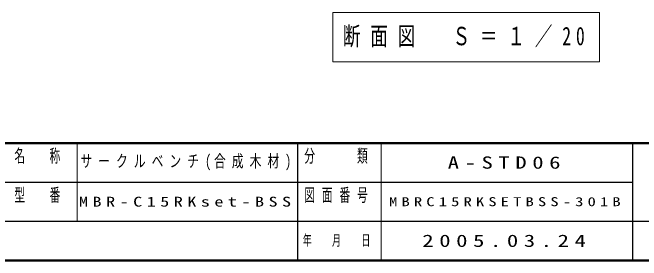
# Model space of a CAD drawing. Units: millimetres on the paper, scale 1:20. Extents: x -365 to 0, y -5 to 257.
# Drawn here: x -181 to -68.4, y 0 to 44.4 of the extents above; entities that cross this region are included whole.
import ezdxf

# ---------------------------------------------------------------- set-up
doc = ezdxf.new("R2010")
doc.units = ezdxf.units.MM
doc.layers.add('LY_1', color=7, linetype='Continuous', lineweight=25)
doc.layers.add('LY_2', color=7, linetype='Continuous', lineweight=13)
doc.styles.add('ＭＳ ゴシック', font='')
doc.styles.get('ＭＳ ゴシック').set_extended_font_data('MS Gothic')

msp = doc.modelspace()

# ---------------------------------------------------------------- linework, layer by layer
at = {"layer": 'LY_1', "lineweight": 13}
for p, q in [((-123.689, 44.366), (-123.689, 35.566)), ((-75.889, 44.366), (-123.689, 44.366)), ((-75.889, 35.566), (-75.889, 44.366)), ((-123.689, 35.566), (-75.889, 35.566))]:
    msp.add_line(p, q, dxfattribs=at)
at = {"layer": 'LY_2', "lineweight": 50}
for p, q in [((-365, 21), (0, 21)), ((-365, 0), (0, 0))]:
    msp.add_line(p, q, dxfattribs=at)
at = {"layer": 'LY_2'}
for p, q in [((-169.5, 21), (-169.5, 7)), ((-115, 21), (-115, 0))]:
    msp.add_line(p, q, dxfattribs=at)
at = {"layer": 'LY_2', "color": 211, "lineweight": 25}
for p, q in [((-130, 21), (-130, 0)), ((-70, 21), (-70, 0)), ((-182.5, 14), (-70, 14)), ((-237.5, 7), (0, 7))]:
    msp.add_line(p, q, dxfattribs=at)

# ---------------------------------------------------------------- texts
at = {"layer": 'LY_1', "attachment_point": 5, "style": 'ＭＳ ゴシック'}
for s, insert, char_height in [('\\T1.56;\\W0.7;断面図\u3000Ｓ＝１／20', (-99.789, 39.966), 3.299), ('\\T1.52;\\W0.7;サークルベンチ(合成木材)', (-149.75, 17.5), 2.199), ('\\T1.5;\\W1.35;A-STD06', (-92.5, 17.5), 2.199), ('\\T1.5;\\W1.35;MBR-C15RKset-BSS', (-149.75, 10.5), 1.76), ('\\T1.5;\\W1.35;MBRC15RKSETBSS-301B', (-92.5, 10.5), 1.613), ('\\T1.5;\\W1.35;2005.03.24', (-92.5, 3.5), 2.199)]:
    msp.add_mtext(s, dxfattribs=dict(at, insert=insert, char_height=char_height))
at = {"layer": 'LY_2', "color": 4, "style": 'ＭＳ ゴシック'}
for s, insert, char_height, attachment_point in [('\\T1.64;\\W0.6;名\u3000称', (-176, 19.9), 2.346, 2), ('\\T1.64;\\W0.6;分\u3000\u3000類', (-122.5, 19.9), 2.346, 2), ('\\T1.64;\\W0.6;型\u3000番', (-176, 12.9), 2.346, 2), ('\\T1.64;\\W0.6;図面番号', (-122.5, 12.9), 2.346, 2), ('\\T1.64;\\W0.6;年\u3000月\u3000日', (-122.5, 3.5), 1.906, 5)]:
    msp.add_mtext(s, dxfattribs=dict(at, insert=insert, char_height=char_height, attachment_point=attachment_point))

doc.saveas('drawing.dxf')
